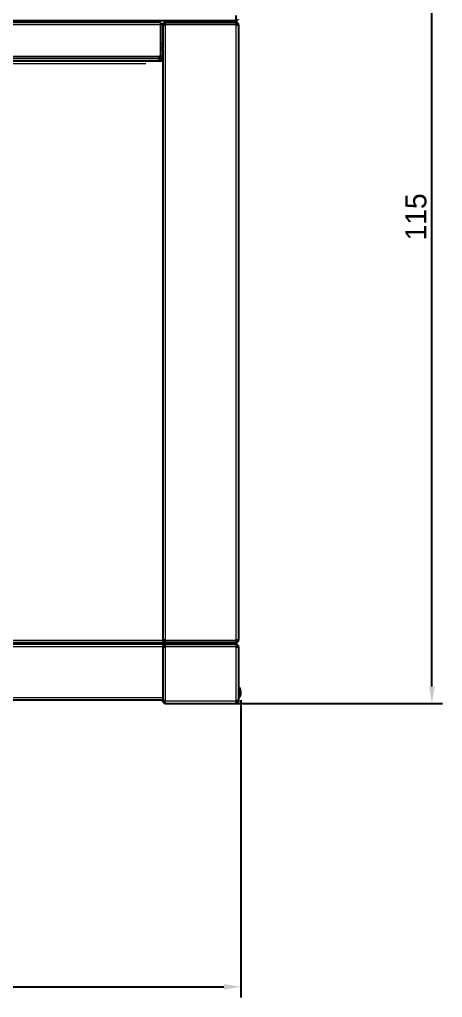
# Model space of a CAD drawing. Header units: millimetres. Extents: x -218071 to -203542, y 15363 to 51382.
# Drawn here: x -217552.8 to -217502.7, y 50713.5 to 50829.4 of the extents above; entities that cross this region are included whole.
import ezdxf

# ---------------------------------------------------------------- set-up
doc = ezdxf.new("R2010")
doc.units = ezdxf.units.MM
doc.header["$LTSCALE"] = 4
doc.layers.add('TPF-DIMENSIONS', color=3, linetype='Continuous')
doc.layers.add('TPF-EQUIPEMENT', color=7, linetype='Continuous')
doc.dimstyles.new('ISO-25', dxfattribs={"dimtxt": 2.5, "dimasz": 2, "dimexe": 1.25, "dimexo": 0.625, "dimtad": 1, "dimtxsty": 'Standard', "dimcen": -2.5, "dimclrt": 256, "dimadec": 0, "dimazin": 0, "dimtfac": 1, "dimtmove": 0, "dimatfit": 3, "dimfxl": 1, "dimarcsym": 0})

# ---------------------------------------------------------------- blocks, each defined once
blk = doc.blocks.new('*D674')
at = {"layer": 'Defpoints', "color": 0, "transparency": 16777216}
for p in [(-217721.43, 50749.39), (-217526.61, 50749.39), (-217526.61, 50714.79)]:
    blk.add_point(p, dxfattribs=at)
at = {"layer": 'TPF-DIMENSIONS', "color": 0, "lineweight": -2, "transparency": 16777216}
for p, q in [((-217721.43, 50748.77), (-217721.43, 50713.54)), ((-217526.61, 50748.77), (-217526.61, 50713.54)), ((-217719.43, 50714.79), (-217528.61, 50714.79))]:
    blk.add_line(p, q, dxfattribs=at)
at = {"layer": 'TPF-DIMENSIONS', "color": 0, "transparency": 16777216}
for points in [[(-217719.43, 50715.13), (-217719.43, 50714.46), (-217721.43, 50714.79)], [(-217528.61, 50715.13), (-217528.61, 50714.46), (-217526.61, 50714.79)]]:
    blk.add_solid(points, dxfattribs=at)
at = {"layer": 'TPF-DIMENSIONS', "transparency": 16777216, "insert": (-217624.91, 50716.67), "char_height": 2.5, "attachment_point": 5}
blk.add_mtext('195', dxfattribs=at)
blk = doc.blocks.new('*D678')
at = {"layer": 'Defpoints', "color": 0, "transparency": 16777216}
for p in [(-217547.16, 50863.68), (-217503.97, 50863.68), (-217531.36, 50748.39)]:
    blk.add_point(p, dxfattribs=at)
at = {"layer": 'TPF-DIMENSIONS', "color": 0, "lineweight": -2, "transparency": 16777216}
for p, q in [((-217546.53, 50863.68), (-217502.72, 50863.68)), ((-217503.97, 50750.39), (-217503.97, 50861.68)), ((-217530.73, 50748.39), (-217502.72, 50748.39))]:
    blk.add_line(p, q, dxfattribs=at)
at = {"layer": 'TPF-DIMENSIONS', "color": 0, "transparency": 16777216}
for points in [[(-217504.3, 50861.68), (-217503.64, 50861.68), (-217503.97, 50863.68)], [(-217504.3, 50750.39), (-217503.64, 50750.39), (-217503.97, 50748.39)]]:
    blk.add_solid(points, dxfattribs=at)
at = {"layer": 'TPF-DIMENSIONS', "transparency": 16777216, "insert": (-217505.85, 50806.04), "char_height": 2.5, "attachment_point": 5, "rotation": 90}
blk.add_mtext('115', dxfattribs=at)

msp = doc.modelspace()

# ---------------------------------------------------------------- linework, layer by layer
at = {"layer": 'TPF-EQUIPEMENT', "color": 7, "linetype": 'Continuous', "lineweight": 25, "transparency": 33554671}
for p, q in [((-217527.156, 50829.261), (-217721.056, 50829.261)), ((-217528.956, 50829.092), (-217528.956, 50829.261)), ((-217528.856, 50829.092), (-217528.856, 50829.261)), ((-217528.706, 50829.242), (-217528.706, 50829.261)), ((-217528.706, 50829.252), (-217528.586, 50829.252)), ((-217528.586, 50829.252), (-217528.577, 50829.261)), ((-217528.586, 50829.252), (-217528.586, 50829.261)), ((-217528.056, 50829.261), (-217528.056, 50829.092)), ((-217527.456, 50829.092), (-217527.456, 50829.261)), ((-217527.156, 50829.261), (-217527.156, 50829.913)), ((-217536.12, 50829.092), (-217712.092, 50829.092)), ((-217536.12, 50829.092), (-217536.12, 50828.792)), ((-217536.12, 50828.932), (-217536.056, 50828.932)), ((-217536.12, 50828.792), (-217536.12, 50825.112)), ((-217536.056, 50828.932), (-217536.056, 50828.782)), ((-217536.056, 50825.092), (-217536.056, 50828.782)), ((-217535.856, 50828.792), (-217535.856, 50755.892)), ((-217535.856, 50828.792), (-217535.556, 50828.792)), ((-217535.556, 50829.092), (-217535.556, 50828.942)), ((-217535.542, 50829.092), (-217535.556, 50829.092)), ((-217535.542, 50829.092), (-217527.17, 50829.092)), ((-217527.156, 50829.092), (-217527.17, 50829.092)), ((-217527.156, 50829.092), (-217527.156, 50828.942)), ((-217527.096, 50828.929), (-217527.156, 50828.935)), ((-217527.156, 50828.792), (-217526.856, 50828.792)), ((-217526.856, 50828.792), (-217526.856, 50755.892)), ((-217535.856, 50826.561), (-217536.056, 50826.561)), ((-217535.856, 50826.092), (-217536.056, 50826.092)), ((-217536.356, 50824.792), (-217711.856, 50824.792)), ((-217535.856, 50824.792), (-217536.356, 50824.792)), ((-217536.242, 50824.792), (-217536.242, 50824.492)), ((-217536.231, 50824.792), (-217536.231, 50824.492)), ((-217536.14, 50825.092), (-217536.22, 50825.092)), ((-217536.056, 50825.092), (-217536.14, 50825.092)), ((-217536.031, 50824.792), (-217536.031, 50824.492)), ((-217535.856, 50824.492), (-217587.155, 50824.492)), ((-217600.643, 50755.592), (-217535.556, 50755.592)), ((-217535.556, 50755.392), (-217600.643, 50755.392)), ((-217552.507, 50755.392), (-217552.507, 50755.592)), ((-217552.107, 50755.442), (-217552.507, 50755.442)), ((-217552.107, 50755.442), (-217552.107, 50755.592)), ((-217551.907, 50755.442), (-217552.107, 50755.442)), ((-217538.707, 50755.442), (-217551.907, 50755.442)), ((-217538.507, 50755.442), (-217538.707, 50755.442)), ((-217538.507, 50755.592), (-217538.507, 50755.442)), ((-217538.107, 50755.442), (-217538.507, 50755.442)), ((-217538.107, 50755.592), (-217538.107, 50755.392)), ((-217537.507, 50755.392), (-217537.507, 50755.592)), ((-217537.107, 50755.442), (-217537.507, 50755.442)), ((-217537.107, 50755.442), (-217537.107, 50755.592)), ((-217536.907, 50755.442), (-217537.107, 50755.442)), ((-217535.171, 50755.442), (-217536.907, 50755.442)), ((-217535.556, 50755.892), (-217535.856, 50755.892)), ((-217535.856, 50755.092), (-217535.856, 50748.692)), ((-217535.856, 50755.092), (-217535.556, 50755.092)), ((-217535.612, 50755.753), (-217535.556, 50755.749)), ((-217535.556, 50755.592), (-217535.556, 50755.742)), ((-217535.556, 50755.592), (-217535.542, 50755.592)), ((-217535.556, 50755.392), (-217535.556, 50755.242)), ((-217535.542, 50755.392), (-217535.556, 50755.392)), ((-217527.17, 50755.592), (-217535.542, 50755.592)), ((-217535.542, 50755.392), (-217527.17, 50755.392)), ((-217534.871, 50755.442), (-217535.171, 50755.442)), ((-217534.871, 50755.592), (-217534.871, 50755.442)), ((-217534.871, 50755.392), (-217534.871, 50755.442)), ((-217534.006, 50755.592), (-217534.006, 50755.542)), ((-217533.856, 50755.392), (-217533.856, 50755.592)), ((-217533.356, 50755.542), (-217533.356, 50755.592)), ((-217533.356, 50755.392), (-217533.356, 50755.542)), ((-217529.356, 50755.592), (-217529.356, 50755.542)), ((-217529.356, 50755.542), (-217529.356, 50755.392)), ((-217528.856, 50755.592), (-217528.856, 50755.392)), ((-217528.706, 50755.542), (-217528.706, 50755.592)), ((-217528.056, 50755.592), (-217528.056, 50755.392)), ((-217527.456, 50755.392), (-217527.456, 50755.592)), ((-217527.17, 50755.592), (-217527.156, 50755.592)), ((-217527.156, 50755.392), (-217527.17, 50755.392)), ((-217526.856, 50755.892), (-217527.156, 50755.892)), ((-217527.156, 50755.749), (-217527.1, 50755.753)), ((-217527.156, 50755.592), (-217527.156, 50755.742)), ((-217527.156, 50755.392), (-217527.156, 50755.242)), ((-217527.096, 50755.229), (-217527.156, 50755.235)), ((-217527.156, 50755.092), (-217526.856, 50755.092)), ((-217526.856, 50755.092), (-217526.856, 50748.692)), ((-217526.856, 50748.959), (-217526.606, 50749.392)), ((-217526.856, 50749.392), (-217526.606, 50749.392)), ((-217526.606, 50749.392), (-217526.606, 50749.792)), ((-217600.643, 50748.792), (-217535.856, 50748.792)), ((-217535.556, 50748.692), (-217535.856, 50748.692)), ((-217535.856, 50748.572), (-217535.856, 50748.692)), ((-217535.83, 50748.572), (-217535.856, 50748.572)), ((-217535.676, 50748.418), (-217535.676, 50748.392)), ((-217535.556, 50748.392), (-217535.676, 50748.392)), ((-217535.663, 50748.588), (-217535.556, 50748.556)), ((-217535.556, 50748.392), (-217535.556, 50748.542)), ((-217535.556, 50748.392), (-217535.542, 50748.392)), ((-217535.542, 50748.392), (-217527.17, 50748.392)), ((-217527.17, 50748.392), (-217527.156, 50748.392)), ((-217527.071, 50748.572), (-217527.16, 50748.572)), ((-217527.095, 50748.556), (-217527.16, 50748.556)), ((-217526.856, 50748.692), (-217527.156, 50748.692)), ((-217527.156, 50748.392), (-217527.156, 50748.542)), ((-217527.036, 50748.392), (-217527.156, 50748.392)), ((-217527.036, 50748.647), (-217527.01, 50748.692)), ((-217527.036, 50748.692), (-217527.036, 50748.607)), ((-217527.036, 50748.418), (-217527.036, 50748.392)), ((-217526.882, 50748.572), (-217526.856, 50748.572)), ((-217526.856, 50748.692), (-217526.856, 50748.572))]:
    msp.add_line(p, q, dxfattribs=at)
at = {"layer": 'TPF-EQUIPEMENT', "color": 8, "linetype": 'Continuous', "lineweight": 18, "transparency": 33554671}
for p, q in [((-217528.706, 50829.242), (-217528.856, 50829.242)), ((-217536.12, 50828.792), (-217712.092, 50828.792)), ((-217536.12, 50828.961), (-217535.797, 50828.961)), ((-217536.056, 50828.782), (-217536.12, 50828.782)), ((-217535.556, 50828.792), (-217535.556, 50755.892)), ((-217527.156, 50828.792), (-217535.556, 50828.792)), ((-217527.156, 50828.935), (-217527.156, 50828.792)), ((-217527.156, 50755.892), (-217527.156, 50828.792)), ((-217535.856, 50825.792), (-217536.056, 50825.792)), ((-217711.992, 50825.092), (-217536.22, 50825.092)), ((-217535.856, 50825.092), (-217536.056, 50825.092)), ((-217537.841, 50824.192), (-217587.252, 50824.192)), ((-217600.507, 50755.892), (-217535.856, 50755.892)), ((-217535.856, 50755.092), (-217600.507, 50755.092)), ((-217551.907, 50755.592), (-217551.907, 50755.442)), ((-217538.707, 50755.442), (-217538.707, 50755.592)), ((-217536.907, 50755.592), (-217536.907, 50755.442)), ((-217535.556, 50755.892), (-217527.156, 50755.892)), ((-217535.556, 50755.749), (-217535.556, 50755.892)), ((-217535.556, 50755.092), (-217535.556, 50755.228)), ((-217527.156, 50755.092), (-217535.556, 50755.092)), ((-217535.556, 50755.092), (-217535.556, 50748.692)), ((-217535.171, 50755.442), (-217535.171, 50755.592)), ((-217534.006, 50755.542), (-217533.856, 50755.542)), ((-217529.356, 50755.542), (-217533.356, 50755.542)), ((-217528.706, 50755.542), (-217528.856, 50755.542)), ((-217527.156, 50755.892), (-217527.156, 50755.749)), ((-217527.156, 50755.235), (-217527.156, 50755.092)), ((-217527.156, 50748.692), (-217527.156, 50755.092)), ((-217526.606, 50749.792), (-217526.856, 50749.792)), ((-217600.507, 50749.092), (-217535.856, 50749.092)), ((-217535.556, 50748.692), (-217527.156, 50748.692)), ((-217535.556, 50748.556), (-217535.556, 50748.692))]:
    msp.add_line(p, q, dxfattribs=at)
at = {"layer": 'TPF-EQUIPEMENT', "color": 7, "linetype": 'Continuous', "lineweight": 25, "transparency": 33554671}
for centre, radius, start, end in [((-217528.556, 50829.242), 0.3, 180, 210), ((-217528.556, 50829.242), 0.15, 180, 270), ((-217536.14, 50825.112), 0.02, 270, 0), ((-217534.156, 50755.542), 0.15, 270, 0), ((-217534.156, 50755.542), 0.3, 330, 0), ((-217528.556, 50755.542), 0.3, 180, 210), ((-217528.556, 50755.542), 0.15, 180, 270), ((-217527.406, 50749.792), 0.8, 0, 46.56746)]:
    msp.add_arc(centre, radius, start, end, dxfattribs=at)
for points, knots in [([(-217526.913, 50829.426), (-217526.922, 50829.41), (-217526.952, 50829.36), (-217527.039, 50829.306), (-217527.117, 50829.297), (-217527.156, 50829.292)], [0, 0, 0, 0, 0.1923058, 0.5961529, 1, 1, 1, 1]), ([(-217536.22, 50825.092), (-217536.23, 50825.057), (-217536.251, 50824.987), (-217536.281, 50824.894), (-217536.311, 50824.826), (-217536.336, 50824.795), (-217536.351, 50824.793), (-217536.356, 50824.792)], [0, 0, 0, 0, 0.2234635, 0.4469588, 0.6704542, 0.8939494, 1, 1, 1, 1]), ([(-217536.356, 50824.792), (-217536.321, 50824.795), (-217536.251, 50824.803), (-217536.158, 50824.859), (-217536.09, 50824.94), (-217536.059, 50825.024), (-217536.057, 50825.075), (-217536.056, 50825.092)], [0, 0, 0, 0, 0.2234635, 0.4469588, 0.6704542, 0.8939494, 1, 1, 1, 1]), ([(-217536.251, 50824.986), (-217536.249, 50824.988), (-217536.231, 50825.001), (-217536.212, 50825.039), (-217536.208, 50825.075), (-217536.206, 50825.092)], [0, 0, 0, 0, 0.0675531, 0.5606737, 1, 1, 1, 1]), ([(-217535.556, 50755.228), (-217535.578, 50755.215), (-217535.62, 50755.191), (-217535.67, 50755.156), (-217535.701, 50755.123), (-217535.704, 50755.102), (-217535.706, 50755.092)], [0, 0, 0, 0, 0.2823079, 0.5306182, 0.7788488, 1, 1, 1, 1]), ([(-217535.556, 50755.228), (-217535.592, 50755.218), (-217535.631, 50755.207), (-217535.662, 50755.196), (-217535.663, 50755.196)], [0, 0, 0, 0, 0.9557018, 1, 1, 1, 1])]:
    msp.add_open_spline(points, degree=3, knots=knots, dxfattribs=at)
for points in [[(-217535.556, 50829.092), (-217535.595, 50829.087), (-217535.674, 50829.078), (-217535.773, 50829.009), (-217535.842, 50828.91), (-217535.852, 50828.831), (-217535.856, 50828.792)], [(-217535.556, 50828.942), (-217535.576, 50828.94), (-217535.615, 50828.935), (-217535.665, 50828.9), (-217535.699, 50828.851), (-217535.704, 50828.812), (-217535.706, 50828.792)], [(-217535.556, 50828.792), (-217535.555, 50828.831), (-217535.552, 50828.91), (-217535.549, 50829.009), (-217535.545, 50829.078), (-217535.543, 50829.087), (-217535.542, 50829.092)], [(-217527.17, 50829.092), (-217527.169, 50829.087), (-217527.167, 50829.078), (-217527.163, 50829.009), (-217527.16, 50828.91), (-217527.157, 50828.831), (-217527.156, 50828.792)], [(-217526.856, 50828.792), (-217526.861, 50828.831), (-217526.87, 50828.91), (-217526.939, 50829.009), (-217527.038, 50829.078), (-217527.117, 50829.087), (-217527.156, 50829.092)], [(-217527.006, 50828.792), (-217527.008, 50828.812), (-217527.013, 50828.851), (-217527.047, 50828.9), (-217527.097, 50828.935), (-217527.136, 50828.94), (-217527.156, 50828.942)], [(-217535.856, 50755.892), (-217535.852, 50755.853), (-217535.842, 50755.774), (-217535.773, 50755.675), (-217535.674, 50755.605), (-217535.595, 50755.596), (-217535.556, 50755.592)], [(-217535.556, 50755.392), (-217535.595, 50755.387), (-217535.674, 50755.378), (-217535.773, 50755.309), (-217535.842, 50755.21), (-217535.852, 50755.131), (-217535.856, 50755.092)], [(-217535.706, 50755.892), (-217535.704, 50755.872), (-217535.699, 50755.833), (-217535.665, 50755.783), (-217535.615, 50755.749), (-217535.576, 50755.744), (-217535.556, 50755.742)], [(-217535.556, 50755.242), (-217535.576, 50755.24), (-217535.615, 50755.235), (-217535.665, 50755.2), (-217535.699, 50755.151), (-217535.704, 50755.112), (-217535.706, 50755.092)], [(-217535.542, 50755.592), (-217535.543, 50755.596), (-217535.545, 50755.605), (-217535.549, 50755.675), (-217535.552, 50755.774), (-217535.555, 50755.853), (-217535.556, 50755.892)], [(-217535.556, 50755.092), (-217535.555, 50755.131), (-217535.552, 50755.21), (-217535.549, 50755.309), (-217535.545, 50755.378), (-217535.543, 50755.387), (-217535.542, 50755.392)], [(-217527.156, 50755.892), (-217527.157, 50755.853), (-217527.16, 50755.774), (-217527.163, 50755.675), (-217527.167, 50755.605), (-217527.169, 50755.596), (-217527.17, 50755.592)], [(-217527.17, 50755.392), (-217527.169, 50755.387), (-217527.167, 50755.378), (-217527.163, 50755.309), (-217527.16, 50755.21), (-217527.157, 50755.131), (-217527.156, 50755.092)], [(-217527.156, 50755.742), (-217527.136, 50755.744), (-217527.097, 50755.749), (-217527.047, 50755.783), (-217527.013, 50755.833), (-217527.008, 50755.872), (-217527.006, 50755.892)], [(-217527.156, 50755.592), (-217527.117, 50755.596), (-217527.038, 50755.605), (-217526.939, 50755.675), (-217526.87, 50755.774), (-217526.861, 50755.853), (-217526.856, 50755.892)], [(-217526.856, 50755.092), (-217526.861, 50755.131), (-217526.87, 50755.21), (-217526.939, 50755.309), (-217527.038, 50755.378), (-217527.117, 50755.387), (-217527.156, 50755.392)], [(-217527.006, 50755.092), (-217527.008, 50755.112), (-217527.013, 50755.151), (-217527.047, 50755.2), (-217527.097, 50755.235), (-217527.136, 50755.24), (-217527.156, 50755.242)], [(-217535.856, 50748.692), (-217535.852, 50748.653), (-217535.842, 50748.574), (-217535.773, 50748.475), (-217535.674, 50748.405), (-217535.595, 50748.396), (-217535.556, 50748.392)], [(-217535.706, 50748.692), (-217535.704, 50748.672), (-217535.699, 50748.633), (-217535.665, 50748.583), (-217535.615, 50748.549), (-217535.576, 50748.544), (-217535.556, 50748.542)], [(-217535.542, 50748.392), (-217535.543, 50748.396), (-217535.545, 50748.405), (-217535.549, 50748.475), (-217535.552, 50748.574), (-217535.555, 50748.653), (-217535.556, 50748.692)], [(-217527.156, 50748.692), (-217527.157, 50748.653), (-217527.16, 50748.574), (-217527.163, 50748.475), (-217527.167, 50748.405), (-217527.169, 50748.396), (-217527.17, 50748.392)], [(-217527.156, 50748.542), (-217527.136, 50748.544), (-217527.097, 50748.549), (-217527.047, 50748.583), (-217527.013, 50748.633), (-217527.008, 50748.672), (-217527.006, 50748.692)], [(-217527.156, 50748.392), (-217527.117, 50748.396), (-217527.038, 50748.405), (-217526.939, 50748.475), (-217526.87, 50748.574), (-217526.861, 50748.653), (-217526.856, 50748.692)]]:
    msp.add_open_spline(points, degree=3, dxfattribs=at)

# ---------------------------------------------------------------- dimensions: what is measured, and where the dimension line sits
at = {"layer": 'TPF-DIMENSIONS', "transparency": 33554671}
dim = msp.add_linear_dim(base=(-217503.97, 50863.684), p1=(-217531.356, 50748.392), p2=(-217547.156, 50863.684), angle=90, dimstyle='ISO-25', override={"dimdec": 0}, dxfattribs=at)
dim.commit()
dim.dimension.update_dxf_attribs({"geometry": '*D678', "text_midpoint": (-217503.97, 50806.038), "dimtype": 160})
dim = msp.add_linear_dim(base=(-217526.606, 50714.792), p1=(-217721.431, 50749.392), p2=(-217526.606, 50749.392), dimstyle='ISO-25', override={"dimdec": 0}, dxfattribs=at)
dim.commit()
dim.dimension.update_dxf_attribs({"geometry": '*D674', "text_midpoint": (-217624.911, 50714.792), "dimtype": 160})

doc.saveas('drawing.dxf')
